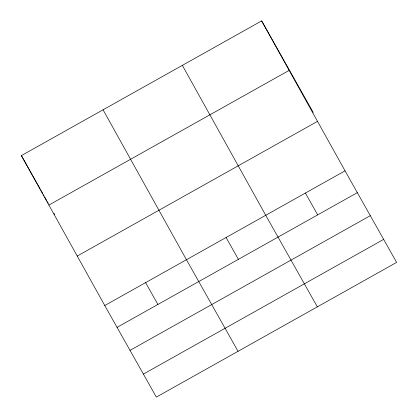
<?xml version="1.0" encoding="UTF-8"?>
<svg xmlns="http://www.w3.org/2000/svg" width="418" height="418" viewBox="0 0 418 418"><rect width="100%" height="100%" fill="white"/><g stroke="black" fill="none" stroke-linecap="round" stroke-linejoin="round"><path stroke-width="0.63" d="M261.647 20.9L345.028 170.831L396.625 262.399L156.353 397.1L104.751 305.527L21.375 155.6L261.647 20.9L313.249 112.473M48.89 205.076L289.162 70.376M77.236 256.051L317.513 121.351M104.751 305.527L345.028 170.831M117.05 327.357L357.327 192.656M130.019 350.373L370.296 215.672M143.384 374.084L383.656 239.383M305.38 193.053L317.68 214.883M317.335 306.854L265.738 215.28L182.358 65.349M226.091 237.508L238.391 259.332M238.046 351.303L186.449 259.73L103.068 109.803M145.6 282.631L157.899 304.456M21.375 155.6L40.316 189.213M40.948 190.336L42.845 193.706M43.477 194.83L44.109 195.953M44.747 197.077L46.644 200.441M47.281 201.57L48.232 203.263M53.959 213.426L54.596 214.559"/></g></svg>
